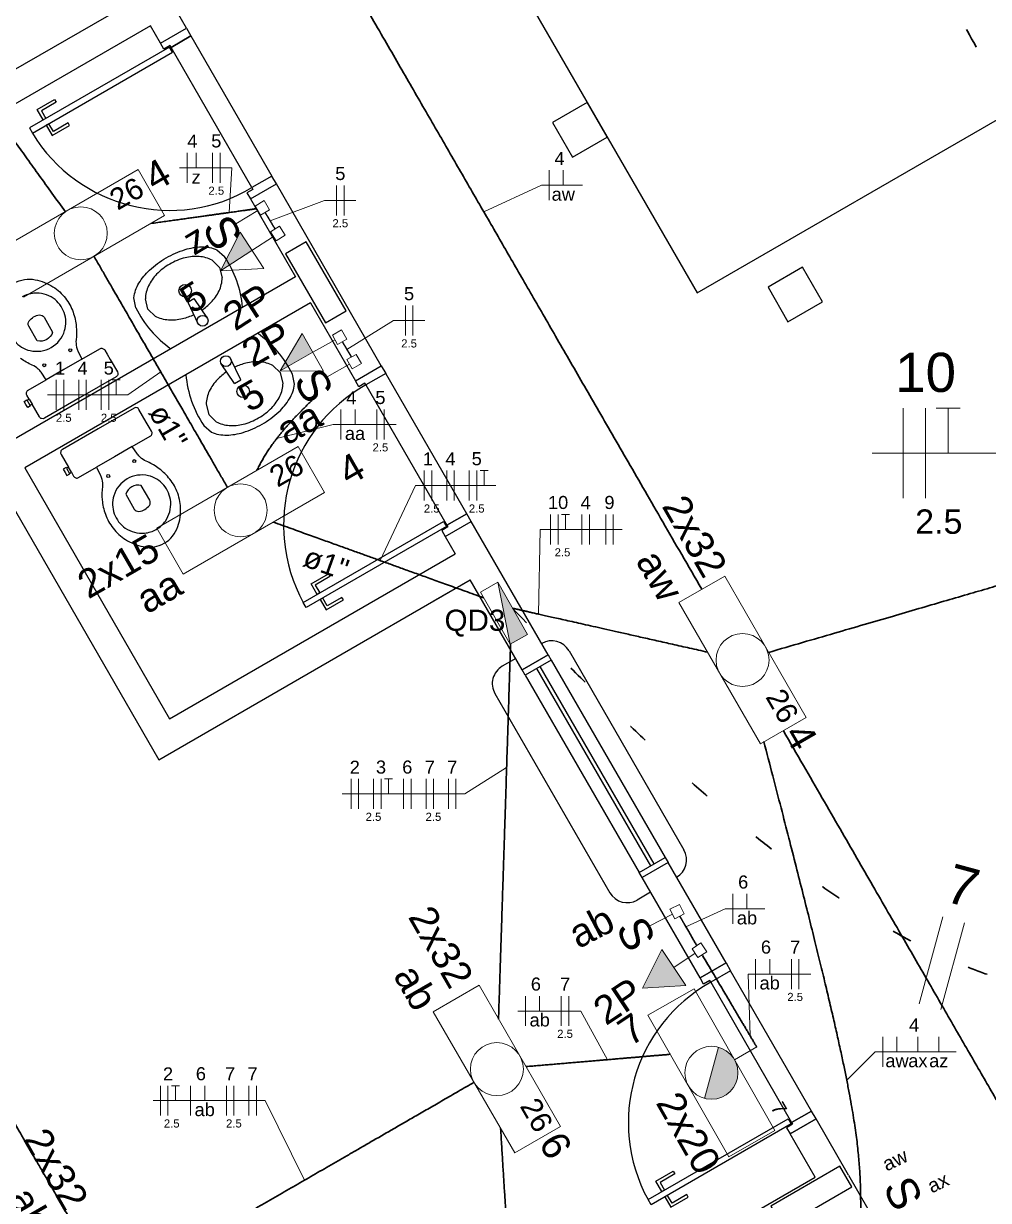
# Model space of a CAD drawing. Extents: x 175 to 700, y 53 to 250.
# Drawn here: x 357.68 to 362.51, y 189.65 to 195.54 of the extents above; entities that cross this region are included whole.
import ezdxf

# ---------------------------------------------------------------- set-up
doc = ezdxf.new("R2010")
doc.units = 0
doc.header["$LTSCALE"] = 2
doc.linetypes.add('DOT2', pattern=[3.175, 0, -3.175])
for name, color, linetype in [('A-JANEL', 3, 'CONTINUOUS'), ('A-PARED', 5, 'CONTINUOUS'), ('A-PARED-PISOS', 2, 'CONTINUOUS'), ('A-PAREDE', 5, 'CONTINUOUS'), ('A-PISOS', 2, 'CONTINUOUS'), ('A-PORTA', 3, 'CONTINUOUS'), ('A-SOLEIRA', 1, 'CONTINUOUS'), ('ARQ-ALV-CORTE', 5, 'CONTINUOUS'), ('ARQ-ESQ-VISTA1', 2, 'CONTINUOUS')]:
    doc.layers.add(name, color=color, linetype=linetype)
for name, color, linetype, lineweight in [('EL-Condutos', 4, 'CONTINUOUS', 30), ('EL-Fios', 9, 'CONTINUOUS', 20), ('EL-Textos condutos', 7, 'CONTINUOUS', 20), ('EL-Textos fios', 7, 'CONTINUOUS', 20), ('EL-Textos pontos', 5, 'CONTINUOUS', 20), ('P-SIMBOL', 5, 'CONTINUOUS', 20)]:
    doc.layers.add(name, color=color, linetype=linetype, lineweight=lineweight)
doc.styles.add('Arial', font='arial.ttf')

msp = doc.modelspace()

# ---------------------------------------------------------------- hatches: boundary and pattern name
at = {"layer": 'P-SIMBOL', "linetype": 'Continuous'}
for points in [[(358.825, 194.4071), (358.6677, 194.305), (358.766, 194.4979)], [(359.1292, 193.8971), (358.966, 193.8048), (359.0759, 193.9913)], [(360.1171, 192.4366), (360.2038, 192.4861), (360.0548, 192.7475)], [(360.8752, 190.9101), (360.7796, 190.7159), (360.9956, 190.7302)], [(361.1585, 190.421), (361.0886, 190.1654), (361.2387, 190.3588)], [(361.1585, 190.421), (361.1647, 190.419), (361.1698, 190.4172), (361.1763, 190.4142), (361.1834, 190.4106), (361.1865, 190.4095), (361.189, 190.4082), (361.1913, 190.407), (361.1938, 190.405), (361.2013, 190.3996), (361.2042, 190.3972), (361.2107, 190.3927), (361.2149, 190.3889), (361.2177, 190.3851), (361.224, 190.3784), (361.2267, 190.3755), (361.2292, 190.3723), (361.2387, 190.3588)], [(361.0886, 190.1654), (361.1036, 190.1629), (361.1093, 190.1613), (361.1157, 190.1613), (361.1291, 190.1614), (361.1343, 190.1614), (361.138, 190.1616), (361.1418, 190.1624), (361.1458, 190.1632), (361.1536, 190.1649), (361.1573, 190.166), (361.163, 190.1673), (361.1694, 190.1694), (361.176, 190.1726), (361.1807, 190.1744), (361.1855, 190.1762), (361.1905, 190.1793), (361.1972, 190.1838), (361.1998, 190.1859), (361.2048, 190.1894), (361.2076, 190.1916), (361.2094, 190.1933), (361.2124, 190.1959), (361.2145, 190.1979), (361.2166, 190.2006), (361.2186, 190.2031), (361.2212, 190.2054), (361.2226, 190.2074), (361.2239, 190.2077), (361.2264, 190.2105), (361.2291, 190.2133), (361.23, 190.2149), (361.2317, 190.2165), (361.233, 190.2191), (361.2339, 190.2205), (361.2355, 190.2229), (361.2368, 190.2262), (361.2394, 190.2303), (361.2406, 190.2329), (361.2419, 190.2349), (361.2434, 190.2379), (361.2448, 190.2398), (361.2453, 190.2427), (361.2465, 190.2455), (361.2476, 190.2489), (361.2488, 190.2532), (361.2503, 190.2573), (361.2508, 190.2597), (361.2521, 190.2628), (361.2532, 190.2679), (361.253, 190.2712), (361.2539, 190.2749), (361.2538, 190.2781), (361.2541, 190.2799), (361.2543, 190.2844), (361.2552, 190.2872), (361.2549, 190.2926), (361.2553, 190.2954), (361.2549, 190.2986), (361.255, 190.3012), (361.2549, 190.3029), (361.2544, 190.3049), (361.2548, 190.3067), (361.2533, 190.3131), (361.2531, 190.3166), (361.253, 190.3189), (361.2525, 190.3205), (361.2528, 190.322), (361.2516, 190.3241), (361.2514, 190.3255), (361.2506, 190.3269), (361.2498, 190.3295), (361.2488, 190.333), (361.2476, 190.3363), (361.2469, 190.3387), (361.2462, 190.3418), (361.2387, 190.3588)]]:
    msp.add_hatch(color=256, dxfattribs=at).paths.add_polyline_path(points)

# ---------------------------------------------------------------- linework, layer by layer
at = {"layer": 'A-JANEL', "color": 251}
msp.add_line((360.9072, 191.3448), (360.7773, 191.2698), dxfattribs=at)
msp.add_line((360.9072, 191.3448), (360.7773, 191.2698), dxfattribs=at)
at = {"layer": 'A-PARED', "color": 251}
for p, q in [((357.6883, 193.32), (358.4133, 192.0642)), ((357.5584, 193.245), (358.3584, 191.8593)), ((359.7923, 192.9758), (359.9222, 193.0508)), ((359.7923, 192.9758), (359.9222, 193.0508)), ((360.3072, 192.384), (359.9222, 193.0508)), ((358.4133, 192.0642), (359.8423, 192.8892)), ((358.3584, 191.8593), (359.9173, 192.7593)), ((359.731, 192.6518), (359.9173, 192.7593)), ((360.1773, 192.309), (359.9173, 192.7593)), ((360.1773, 192.309), (360.3072, 192.384)), ((361.1972, 190.8425), (360.9072, 191.3448)), ((361.0673, 190.7675), (360.7773, 191.2698)), ((361.0673, 190.7675), (361.1972, 190.8425)), ((361.5173, 189.988), (361.6472, 190.063)), ((361.8097, 189.7816), (361.6472, 190.063)), ((361.6423, 189.7715), (361.5173, 189.988)), ((357.7885, 187.5465), (361.6423, 189.7715)), ((361.8097, 189.7816), (362.0972, 189.2836))]:
    msp.add_line(p, q, dxfattribs=at)
msp.add_lwpolyline([(360.3288, 195.0465), (360.4288, 194.8733), (360.602, 194.9733), (360.502, 195.1465)], close=True, dxfattribs=at)
at = {"layer": 'A-PARED-PISOS', "color": 251}
msp.add_line((357.9145, 199.6282), (361.052, 194.1939), dxfattribs=at)
at = {"layer": 'A-PAREDE', "color": 251}
for p, q in [((360.3072, 192.384), (360.1773, 192.309)), ((360.3072, 192.384), (360.1773, 192.309)), ((360.9072, 191.3448), (360.7773, 191.2698)), ((360.9072, 191.3448), (360.7773, 191.2698)), ((361.1972, 190.8425), (361.0673, 190.7675)), ((361.6472, 190.063), (361.5173, 189.988))]:
    msp.add_line(p, q, dxfattribs=at)
for points in [[(361.58, 194.3235), (361.4068, 194.2235), (361.5068, 194.0503), (361.68, 194.1503)], [(361.4203, 189.626), (361.4803, 189.5221), (361.8267, 189.7221), (361.7667, 189.826)]]:
    msp.add_lwpolyline(points, close=True, dxfattribs=at)
at = {"layer": 'A-PISOS', "color": 251}
msp.add_line((361.052, 194.1939), (364.3862, 196.1189), dxfattribs=at)
at = {"layer": 'A-PORTA', "color": 251}
for p, q in [((359.8997, 193.0898), (359.8001, 193.0323)), ((361.6247, 190.102), (361.5251, 190.0445))]:
    msp.add_line(p, q, dxfattribs=at)
for points in [[(359.7983, 193.0255), (359.0968, 192.6205), (359.0818, 192.6465), (359.7833, 193.0515)], [(359.8051, 193.0236), (359.7748, 193.0061), (359.7923, 192.9758), (359.9222, 193.0508), (359.8997, 193.0898), (359.8001, 193.0323)], [(359.2016, 192.629), (359.1791, 192.668), (359.1661, 192.6605), (359.1961, 192.6085), (359.2827, 192.6585), (359.2752, 192.6715)], [(361.1151, 190.7547), (361.0848, 190.7372), (361.0673, 190.7675), (361.1972, 190.8425), (361.2197, 190.8035), (361.1201, 190.746)], [(361.5301, 190.0359), (361.4998, 190.0184), (361.5173, 189.988), (361.6472, 190.063), (361.6247, 190.102), (361.5251, 190.0445)], [(361.5233, 190.0377), (360.8218, 189.6327), (360.8068, 189.6587), (361.5083, 190.0637)], [(360.8666, 189.7451), (360.8891, 189.7062), (360.8761, 189.6987), (360.8461, 189.7506), (360.9327, 189.8006), (360.9402, 189.7876)], [(360.9266, 189.6412), (360.9041, 189.6802), (360.8911, 189.6727), (360.9211, 189.6207), (361.0077, 189.6707), (361.0002, 189.6837)]]:
    msp.add_lwpolyline(points, close=True, dxfattribs=at)
for centre in [(359.7869, 193.0321, 0.02), (361.5119, 190.0443, 0.02)]:
    msp.add_arc(centre, 0.8037, 119.17841, 208.67325, dxfattribs=at)
at = {"layer": 'A-SOLEIRA', "color": 251}
for p, q in [((360.2746, 192.4405), (360.2746, 192.4405)), ((360.4112, 192.4039), (360.9862, 191.4079)), ((360.1447, 192.3655), (360.0774, 192.3267)), ((360.0408, 192.19), (360.6158, 191.1941)), ((360.9496, 191.2713), (360.9496, 191.2713)), ((360.8197, 191.1963), (360.7524, 191.1575))]:
    msp.add_line(p, q, dxfattribs=at)
for points in [[(359.8001, 193.0323), (359.8997, 193.0898), (359.4947, 193.7913), (359.3951, 193.7338)], [(361.5251, 190.0445), (361.6247, 190.102), (361.2197, 190.8035), (361.1201, 190.746)]]:
    msp.add_lwpolyline(points, close=True, dxfattribs=at)
for centre, start, end in [((360.3246, 192.3539), 30, 120), ((360.1274, 192.24), 120, 210), ((360.8996, 191.3579), 300, 30), ((360.7024, 191.2441), 210, 300)]:
    msp.add_arc(centre, 0.1, start, end, dxfattribs=at)
at = {"layer": 'ARQ-ALV-CORTE', "color": 251}
for p, q in [((358.2423, 195.6605), (356.8133, 194.8355)), ((358.4972, 195.519), (358.4472, 195.6056)), ((358.3173, 195.5306), (356.8883, 194.7056)), ((358.3673, 195.444), (358.3173, 195.5306)), ((358.3673, 195.444), (358.4972, 195.519)), ((358.3673, 195.444), (358.4972, 195.519)), ((358.5197, 195.48), (358.4201, 195.4225)), ((358.8173, 194.6646), (358.9472, 194.7396)), ((358.8173, 194.6646), (358.9472, 194.7396)), ((359.4722, 193.8303), (358.9472, 194.7396)), ((358.8173, 194.6646), (359.0423, 194.2749)), ((358.6256, 194.3574), (358.6633, 194.3207)), ((358.6633, 194.3207), (358.6762, 194.2697)), ((359.0423, 194.2749), (357.6133, 193.4499)), ((359.0423, 194.2749), (358.856, 194.1673)), ((358.3047, 194.1137), (358.2917, 194.1646)), ((358.5036, 194.1485), (358.5347, 194.1665)), ((358.5347, 194.1665), (358.6016, 194.0686)), ((359.1173, 194.145), (357.6883, 193.32)), ((358.5036, 194.1485), (358.5549, 194.0416)), ((359.1173, 194.145), (358.931, 194.0374)), ((359.1173, 194.145), (359.3423, 193.7553)), ((358.7696, 193.7596), (358.7183, 193.8665)), ((358.7385, 193.7416), (358.6716, 193.8395)), ((358.9674, 193.7938), (358.9298, 193.8305)), ((359.3423, 193.7553), (359.4722, 193.8303)), ((359.3423, 193.7553), (359.4722, 193.8303)), ((358.7385, 193.7416), (358.7696, 193.7596)), ((358.9804, 193.7429), (358.9674, 193.7938)), ((358.6089, 193.5868), (358.6465, 193.5501)), ((359.7923, 192.9758), (359.8423, 192.8892))]:
    msp.add_line(p, q, dxfattribs=at)
for points in [[(358.4151, 195.4312), (358.3848, 195.4137), (358.3673, 195.444), (358.4972, 195.519), (358.5197, 195.48), (358.4201, 195.4225)], [(358.4201, 195.4225), (358.5197, 195.48), (358.9247, 194.7786), (358.8251, 194.7211)], [(358.4133, 195.4244), (357.7118, 195.0194), (357.7268, 194.9934), (358.4283, 195.3984)], [(357.7716, 195.1058), (357.7941, 195.0669), (357.7811, 195.0594), (357.7511, 195.1113), (357.8377, 195.1613), (357.8452, 195.1483)], [(357.8316, 195.0019), (357.8091, 195.0409), (357.7961, 195.0334), (357.8261, 194.9814), (357.9127, 195.0314), (357.9052, 195.0444)], [(358.8301, 194.7124), (358.7998, 194.6949), (358.8173, 194.6646), (358.9472, 194.7396), (358.9247, 194.7786), (358.8251, 194.7211)], [(358.9928, 194.3906), (359.1928, 194.0442), (359.2967, 194.1042), (359.0967, 194.4506)], [(359.3901, 193.7424), (359.3598, 193.7249), (359.3423, 193.7553), (359.4722, 193.8303), (359.4947, 193.7913), (359.3951, 193.7338)], [(359.1416, 192.7329), (359.1641, 192.694), (359.1511, 192.6865), (359.1211, 192.7384), (359.2077, 192.7884), (359.2152, 192.7754)]]:
    msp.add_lwpolyline(points, close=True, dxfattribs=at)
for points in [[(358.2441, 194.1196), (358.234, 194.1698, -0.105935), (358.2596, 194.2431, -0.069568), (358.3124, 194.3078, -0.055787), (358.3961, 194.3694, -0.055787), (358.4913, 194.4111, -0.069568), (358.5737, 194.4245, -0.105935), (358.6501, 194.41), (358.6884, 194.3761)], [(357.6354, 194.2432, -0.182004), (357.741, 194.2603, -0.098298), (357.8296, 194.2248, -0.085166), (357.8917, 194.1683, -0.08648), (357.9299, 194.098, -0.067868), (357.9459, 194.0264, -0.06199), (357.9449, 193.96, 0.060779), (357.9476, 193.9234, 0.023796), (357.9537, 193.9039), (357.9736, 193.8628), (358.0639, 193.915, -0.424217), (358.089, 193.9075), (358.1002, 193.888), (358.1152, 193.862), (358.1517, 193.7988, -0.418036), (358.1452, 193.7742), (357.9659, 193.6707), (357.7866, 193.5672, -0.418036), (357.762, 193.5738), (357.7255, 193.637), (357.7156, 193.6313), (357.7171, 193.6287), (357.7032, 193.6207), (357.6942, 193.6363), (357.6852, 193.6519), (357.6991, 193.6599), (357.7006, 193.6573), (357.7105, 193.663), (357.6993, 193.6825, -0.424217), (357.7054, 193.708), (357.7956, 193.7601), (357.7701, 193.7979, 0.023796), (357.7562, 193.8129, 0.060779), (357.7258, 193.8335, -0.06199), (357.6679, 193.8659, -0.067868)], [(358.5341, 194.085, -0.04979), (358.4773, 194.0643, -0.08069), (358.4069, 194.058, -0.107047), (358.3423, 194.077), (358.3047, 194.1137)], [(358.5838, 193.5314), (358.6221, 193.4975, 0.105935), (358.6984, 193.483, 0.069568), (358.7808, 193.4964, 0.055787), (358.8761, 193.538, 0.055787), (358.9597, 193.5997, 0.069568), (359.0126, 193.6643, 0.105935), (359.0382, 193.7377), (359.028, 193.7879)], [(358.6987, 193.7998, 0.04979), (358.6524, 193.7609, 0.08069), (358.6118, 193.7031, 0.107047), (358.5959, 193.6378), (358.6089, 193.5868)]]:
    msp.add_lwpolyline(points, format="xyb", dxfattribs=at)
for points in [[(357.7619, 194.0841, -0.276984), (357.7854, 194.0723), (357.8279, 193.9987, -0.393258), (357.7508, 193.9542), (357.7083, 194.0278, -0.276984), (357.7099, 194.0541, -0.2)], [(358.3864, 192.9424, 0.182004), (358.454, 193.0253, 0.098298), (358.4676, 193.1198, 0.085166), (358.4497, 193.2018, 0.08648), (358.4079, 193.2701, 0.067868), (358.3539, 193.3197, 0.06199), (358.2959, 193.3521, -0.060779), (358.2656, 193.3726, -0.023796), (358.2517, 193.3877), (358.2261, 193.4255), (358.3164, 193.4776, 0.424217), (358.3225, 193.5031), (358.3112, 193.5225), (358.2962, 193.5485), (358.2597, 193.6117, 0.418036), (358.2352, 193.6183), (358.0559, 193.5148), (357.8766, 193.4113, 0.418036), (357.87, 193.3867), (357.9065, 193.3235), (357.8966, 193.3178), (357.8951, 193.3204), (357.8812, 193.3124), (357.8902, 193.2968), (357.8992, 193.2812), (357.9131, 193.2892), (357.9116, 193.2918), (357.9215, 193.2975), (357.9328, 193.2781, 0.424217), (357.9579, 193.2706), (358.0481, 193.3227), (358.0681, 193.2817, -0.023796), (358.0742, 193.2621, -0.060779), (358.0768, 193.2256, 0.06199), (358.0759, 193.1592, 0.067868), (358.0918, 193.0876, 0.08648), (358.1301, 193.0173, 0.085166), (358.1922, 192.9608, 0.098298), (358.2808, 192.9253, 0.182004)], [(358.3119, 193.1315, 0.276984), (358.3134, 193.1578), (358.2709, 193.2314, 0.393258), (358.1938, 193.1869), (358.2363, 193.1133, 0.276984), (358.2599, 193.1015, 0.2)]]:
    msp.add_lwpolyline(points, format="xyb", close=True, dxfattribs=at)
for points in [[(357.9736, 193.8628), (357.8846, 193.8115), (357.7956, 193.7601)], [(357.7156, 193.6313), (357.7006, 193.6573)], [(357.7105, 193.663), (357.7255, 193.637)], [(358.2261, 193.4255), (358.1371, 193.3741), (358.0481, 193.3227)], [(357.8966, 193.3178), (357.9116, 193.2918)], [(357.9215, 193.2975), (357.9065, 193.3235)]]:
    msp.add_lwpolyline(points, dxfattribs=at)
for centre, radius in [((358.4907, 194.2055), 0.0313), ((358.5783, 194.0551), 0.027), ((357.9158, 193.9074), 0.0075), ((358.6949, 193.853), 0.027), ((357.7859, 193.8324), 0.0075), ((358.7814, 193.702), 0.0313), ((358.2358, 193.3532), 0.0075), ((358.1059, 193.2782), 0.0075)]:
    msp.add_circle(centre, radius, dxfattribs=at)
for centre, radius, start, end in [((358.4133, 195.4112, 0.02), 0.8037, 211.32675, 300.82159), ((358.5659, 194.0753), 0.3042, 120, 135.68964), ((358.5659, 194.0753), 0.3042, 104.31036, 120), ((358.5452, 194.1564), 0.2204, 85.85748, 104.31036), ((358.5497, 194.2179), 0.1588, 61.41717, 85.85748), ((358.2381, 194.0748), 0.5418, 5.02007, 33.78975), ((358.506, 194.1338), 0.2204, 135.68964, 154.14252), ((358.4505, 194.1607), 0.1588, 154.14252, 178.58283), ((358.5175, 194.2737), 0.1588, 334.14252, 358.58283), ((357.7488, 194.0431), 0.1504, 95.53241, 119.30972), ((357.7469, 194.0435), 0.1499, 55.98563, 94.82707), ((357.7402, 194.0418), 0.1551, 20.27882, 54.28452), ((358.462, 194.3005), 0.2204, 315.68964, 334.14252), ((358.7302, 194.3589), 0.5418, 206.21025, 234.97993), ((358.4021, 194.359), 0.3042, 304.5147, 315.68964), ((357.7521, 194.0472), 0.1421, 342.98568, 19.89508), ((357.7459, 194.0498), 0.1488, 300.3748, 342.73324), ((358.5419, 193.5486), 0.5418, 26.21025, 54.97993), ((357.7467, 194.0441), 0.1421, 220.10492, 257.01432), ((357.7476, 194.0508), 0.1488, 257.26676, 299.6252), ((358.8701, 193.5484), 0.3042, 104.31036, 115.4853), ((358.8494, 193.6296), 0.2204, 85.85748, 104.31036), ((358.8538, 193.6911), 0.1588, 61.41717, 85.85748), ((359.0341, 193.8327), 0.5418, 185.02007, 213.78975), ((358.8216, 193.7468), 0.1588, 334.14252, 358.58283), ((358.7662, 193.7737), 0.2204, 315.68964, 334.14252), ((358.7063, 193.8322), 0.3042, 300, 315.68964), ((358.7225, 193.6896), 0.1588, 241.41717, 265.85748), ((358.727, 193.751), 0.2204, 265.85748, 284.31036), ((358.7063, 193.8322), 0.3042, 284.31036, 300), ((358.2742, 193.1348), 0.1488, 77.26676, 119.6252), ((358.2751, 193.1415), 0.1421, 40.10492, 77.01432), ((358.2759, 193.1357), 0.1488, 120.3748, 162.73324), ((358.2644, 193.1339), 0.1551, 5.71548, 39.72118), ((358.2696, 193.1383), 0.1421, 162.98568, 199.89508), ((358.2692, 193.1388), 0.1499, 325.17293, 4.01437), ((358.2816, 193.1438), 0.1551, 200.27882, 234.28452), ((358.2698, 193.1406), 0.1504, 300.69028, 324.46759), ((358.2749, 193.1421), 0.1499, 235.98563, 274.82707), ((358.273, 193.1424), 0.1504, 275.53241, 299.30972)]:
    msp.add_arc(centre, radius, start, end, dxfattribs=at)
at = {"layer": 'ARQ-ESQ-VISTA1', "color": 251}
for p, q in [((360.3222, 192.358), (360.8922, 191.3707)), ((360.1923, 192.283), (360.7623, 191.2957)), ((360.2486, 192.3155), (360.8186, 191.3283)), ((360.2659, 192.3255), (360.836, 191.3383))]:
    msp.add_line(p, q, dxfattribs=at)
for points in [[(360.3072, 192.384), (360.3222, 192.358), (360.1923, 192.283), (360.1773, 192.309)], [(360.8922, 191.3707), (360.9072, 191.3448), (360.7773, 191.2698), (360.7623, 191.2957)]]:
    msp.add_lwpolyline(points, close=True, dxfattribs=at)
at = {"layer": 'EL-Condutos', "linetype": 'DOT2', "ltscale": 0.05}
for points in [[(358.7307, 202.0695), (359.0209, 201.5509), (359.2925, 201.0654), (359.547, 200.6105), (359.7857, 200.1839), (360.0099, 199.7832), (360.2209, 199.4061), (360.4201, 199.05), (360.6088, 198.7127), (360.7884, 198.3918), (360.9601, 198.0848), (361.1254, 197.7895), (361.2854, 197.5034), (361.4417, 197.2242), (361.5954, 196.9494), (361.748, 196.6766), (361.9007, 196.4036), (362.055, 196.1279), (362.2121, 195.8472), (362.3733, 195.559), (362.5401, 195.2609), (362.7136, 194.9507), (362.8954, 194.6258), (363.0866, 194.284), (363.2887, 193.9229), (363.5029, 193.54), (363.7306, 193.133), (363.9731, 192.6995), (364.2318, 192.2371), (364.508, 191.7434), (364.803, 191.2162)], [(360.1293, 192.6168), (360.3424, 192.3968), (360.5474, 192.1918), (360.7448, 192.0015), (360.935, 191.8255), (361.1184, 191.6634), (361.2954, 191.515), (361.4664, 191.3799), (361.6318, 191.2577), (361.792, 191.1481), (361.9475, 191.0507), (362.0985, 190.9653), (362.2456, 190.8914), (362.3891, 190.8287), (362.5294, 190.7769), (362.6669, 190.7356), (362.8021, 190.7045), (362.9353, 190.6833), (363.0669, 190.6715), (363.1974, 190.6689), (363.3271, 190.675), (363.4564, 190.6896), (363.5858, 190.7124), (363.7157, 190.7429), (363.8464, 190.7808), (363.9784, 190.8258), (364.112, 190.8775), (364.2477, 190.9356), (364.3858, 190.9998), (364.5269, 191.0696), (364.6712, 191.1448)]]:
    msp.add_spline(points, degree=3, dxfattribs=at)
at = {"layer": 'EL-Condutos', "linetype": 'Continuous'}
for points in [[(356.5076, 196.5281), (356.5658, 196.4469), (356.621, 196.3701), (356.6732, 196.2973), (356.7228, 196.2281), (356.7701, 196.1623), (356.8152, 196.0994), (356.8584, 196.0392), (356.8999, 195.9813), (356.9401, 195.9254), (356.9791, 195.8711), (357.0171, 195.818), (357.0545, 195.7659), (357.0915, 195.7144), (357.1283, 195.6632), (357.1651, 195.6118), (357.2023, 195.5601), (357.24, 195.5075), (357.2785, 195.4539), (357.318, 195.3988), (357.3588, 195.3419), (357.4012, 195.2829), (357.4453, 195.2214), (357.4915, 195.1571), (357.5399, 195.0896), (357.5908, 195.0187), (357.6445, 194.9439), (357.7012, 194.8649), (357.7611, 194.7814), (357.8245, 194.693), (357.8916, 194.5995)], [(358.8939, 196.4896), (358.994, 196.3163), (359.0884, 196.1528), (359.1775, 195.9984), (359.2618, 195.8524), (359.3416, 195.7141), (359.4174, 195.5828), (359.4896, 195.4578), (359.5585, 195.3384), (359.6246, 195.2239), (359.6883, 195.1136), (359.75, 195.0068), (359.81, 194.9028), (359.8688, 194.801), (359.9269, 194.7005), (359.9845, 194.6007), (360.0421, 194.5009), (360.1001, 194.4004), (360.1589, 194.2985), (360.219, 194.1945), (360.2806, 194.0877), (360.3443, 193.9774), (360.4104, 193.8629), (360.4794, 193.7435), (360.5515, 193.6185), (360.6273, 193.4872), (360.7072, 193.3489), (360.7915, 193.2029), (360.8806, 193.0485), (360.975, 192.885), (361.0751, 192.7117)], [(358.3191, 194.5415), (358.3535, 194.5463), (358.3864, 194.5509), (358.4179, 194.5553), (358.448, 194.5595), (358.4768, 194.5635), (358.5042, 194.5674), (358.5304, 194.5711), (358.5553, 194.5745), (358.579, 194.5779), (358.6015, 194.581), (358.6229, 194.584), (358.6431, 194.5868), (358.6622, 194.5895), (358.6802, 194.592), (358.6972, 194.5944), (358.7132, 194.5967), (358.7282, 194.5988), (358.7423, 194.6007), (358.7555, 194.6026), (358.7677, 194.6043), (358.7792, 194.6059), (358.7897, 194.6074), (358.7995, 194.6088), (358.8086, 194.61), (358.8169, 194.6112), (358.8245, 194.6122), (358.8314, 194.6132), (358.8377, 194.6141), (358.8434, 194.6149), (358.8485, 194.6156)], [(358.8908, 194.5969), (358.8929, 194.5934), (358.8949, 194.59), (358.8969, 194.5868), (358.8987, 194.5837), (358.9005, 194.5807), (358.9023, 194.5779), (358.9039, 194.5751), (358.9055, 194.5725), (358.9071, 194.5699), (358.9086, 194.5674), (358.9101, 194.5649), (358.9115, 194.5625), (358.913, 194.5601), (358.9144, 194.5578), (358.9158, 194.5554), (358.9172, 194.5531), (358.9187, 194.5507), (358.9201, 194.5483), (358.9216, 194.5459), (358.923, 194.5435), (358.9246, 194.5409), (358.9261, 194.5384), (358.9277, 194.5357), (358.9294, 194.533), (358.9311, 194.5301), (358.9329, 194.5271), (358.9348, 194.5241), (358.9367, 194.5208), (358.9387, 194.5175), (358.9409, 194.514)], [(358.0352, 194.3769), (358.0657, 194.3241), (358.0944, 194.2743), (358.1216, 194.2272), (358.1474, 194.1826), (358.1717, 194.1404), (358.1949, 194.1003), (358.2169, 194.0621), (358.238, 194.0256), (358.2583, 193.9906), (358.2778, 193.9568), (358.2966, 193.9241), (358.315, 193.8922), (358.3331, 193.861), (358.3509, 193.8302), (358.3685, 193.7996), (358.3862, 193.769), (358.404, 193.7382), (358.422, 193.707), (358.4404, 193.6751), (358.4593, 193.6424), (358.4788, 193.6087), (358.499, 193.5736), (358.5201, 193.5371), (358.5422, 193.4989), (358.5653, 193.4588), (358.5897, 193.4166), (358.6154, 193.372), (358.6426, 193.3249), (358.6714, 193.2751), (358.7019, 193.2223)], [(359.3232, 193.8735), (359.3212, 193.8767), (359.3194, 193.8798), (359.3176, 193.8828), (359.3159, 193.8856), (359.3143, 193.8884), (359.3127, 193.891), (359.3112, 193.8935), (359.3097, 193.896), (359.3083, 193.8984), (359.3069, 193.9008), (359.3055, 193.903), (359.3042, 193.9053), (359.3028, 193.9075), (359.3015, 193.9097), (359.3002, 193.9119), (359.2989, 193.9141), (359.2976, 193.9163), (359.2963, 193.9185), (359.2949, 193.9208), (359.2936, 193.9231), (359.2922, 193.9254), (359.2907, 193.9278), (359.2893, 193.9303), (359.2877, 193.9328), (359.2862, 193.9354), (359.2845, 193.9382), (359.2828, 193.941), (359.2811, 193.944), (359.2792, 193.9471), (359.2773, 193.9503)], [(358.8502, 193.3071), (358.8557, 193.3181), (358.8612, 193.329), (358.8669, 193.3398), (358.8728, 193.3506), (358.8788, 193.3612), (358.885, 193.3719), (358.8914, 193.3826), (358.898, 193.3932), (358.9049, 193.4039), (358.9119, 193.4145), (358.9192, 193.4253), (358.9268, 193.436), (358.9347, 193.4469), (358.9428, 193.4578), (358.9513, 193.4689), (358.9601, 193.48), (358.9692, 193.4913), (358.9787, 193.5028), (358.9885, 193.5144), (358.9987, 193.5261), (359.0093, 193.5381), (359.0203, 193.5503), (359.0318, 193.5627), (359.0437, 193.5753), (359.056, 193.5882), (359.0688, 193.6014), (359.082, 193.6148), (359.0958, 193.6286), (359.1101, 193.6426), (359.1248, 193.657)], [(361.4108, 192.3963), (361.5801, 192.4457), (361.739, 192.492), (361.8884, 192.5356), (362.0289, 192.5765), (362.1612, 192.6151), (362.2862, 192.6516), (362.4045, 192.6861), (362.5169, 192.7188), (362.6242, 192.7501), (362.7269, 192.7801), (362.826, 192.809), (362.9222, 192.837), (363.0161, 192.8644), (363.1085, 192.8913), (363.2001, 192.918), (363.2918, 192.9448), (363.3841, 192.9717), (363.478, 192.9991), (363.574, 193.0271), (363.673, 193.0559), (363.7756, 193.0858), (363.8827, 193.1171), (363.9949, 193.1498), (364.113, 193.1842), (364.2377, 193.2206), (364.3698, 193.2591), (364.51, 193.3), (364.659, 193.3434), (364.8176, 193.3897), (364.9865, 193.4389)], [(359.9842, 192.669), (359.9367, 192.6861), (359.8916, 192.7024), (359.8489, 192.7178), (359.8084, 192.7324), (359.7698, 192.7462), (359.733, 192.7595), (359.6979, 192.7721), (359.6642, 192.7843), (359.6318, 192.796), (359.6004, 192.8072), (359.57, 192.8182), (359.5404, 192.8289), (359.5113, 192.8394), (359.4825, 192.8497), (359.454, 192.86), (359.4255, 192.8702), (359.3969, 192.8805), (359.368, 192.891), (359.3385, 192.9016), (359.3084, 192.9124), (359.2774, 192.9236), (359.2454, 192.9351), (359.2122, 192.9471), (359.1776, 192.9595), (359.1414, 192.9726), (359.1035, 192.9862), (359.0637, 193.0005), (359.0218, 193.0156), (358.9776, 193.0316), (358.931, 193.0483)], [(361.105, 192.3972), (361.0144, 192.4176), (360.9296, 192.4367), (360.8503, 192.4545), (360.7765, 192.4711), (360.708, 192.4865), (360.6444, 192.5008), (360.5857, 192.5141), (360.5316, 192.5262), (360.482, 192.5374), (360.4366, 192.5476), (360.3953, 192.5569), (360.3579, 192.5653), (360.3241, 192.5729), (360.2939, 192.5797), (360.2669, 192.5858), (360.2431, 192.5912), (360.2222, 192.5959), (360.204, 192.5999), (360.1884, 192.6035), (360.1751, 192.6065), (360.164, 192.609), (360.1548, 192.611), (360.1474, 192.6127), (360.1416, 192.614), (360.1372, 192.615), (360.134, 192.6157), (360.1318, 192.6162), (360.1305, 192.6165), (360.1297, 192.6167), (360.1294, 192.6167)], [(360.0586, 190.562), (360.0623, 190.6749), (360.0658, 190.7835), (360.0692, 190.888), (360.0725, 190.9884), (360.0756, 191.0848), (360.0786, 191.1773), (360.0814, 191.2661), (360.0842, 191.351), (360.0868, 191.4323), (360.0893, 191.51), (360.0916, 191.5843), (360.0939, 191.6551), (360.096, 191.7226), (360.0981, 191.7868), (360.1, 191.8478), (360.1019, 191.9058), (360.1036, 191.9607), (360.1053, 192.0127), (360.1068, 192.0619), (360.1083, 192.1083), (360.1097, 192.152), (360.111, 192.1931), (360.1122, 192.2317), (360.1134, 192.2678), (360.1145, 192.3015), (360.1155, 192.333), (360.1164, 192.3623), (360.1173, 192.3895), (360.1182, 192.4146), (360.119, 192.4378)], [(361.4836, 192.0042), (361.5836, 191.8309), (361.678, 191.6674), (361.7672, 191.513), (361.8514, 191.367), (361.9313, 191.2287), (362.0071, 191.0974), (362.0793, 190.9724), (362.1482, 190.853), (362.2143, 190.7385), (362.278, 190.6282), (362.3396, 190.5214), (362.3997, 190.4174), (362.4585, 190.3155), (362.5165, 190.215), (362.5741, 190.1153), (362.6317, 190.0155), (362.6898, 189.915), (362.7486, 189.8131), (362.8086, 189.7091), (362.8703, 189.6023), (362.934, 189.492), (363.0001, 189.3775), (363.069, 189.2581), (363.1412, 189.1331), (363.217, 189.0018), (363.2968, 188.8635), (363.3811, 188.7175), (363.4703, 188.5631), (363.5647, 188.3996), (363.6647, 188.2263)], [(361.3861, 191.9499), (361.4305, 191.7794), (361.4721, 191.6188), (361.511, 191.4676), (361.5473, 191.3256), (361.5811, 191.1922), (361.6125, 191.0673), (361.6416, 190.9503), (361.6684, 190.8409), (361.6931, 190.7387), (361.7157, 190.6434), (361.7363, 190.5544), (361.7551, 190.4716), (361.772, 190.3944), (361.7872, 190.3226), (361.8008, 190.2557), (361.8129, 190.1933), (361.8235, 190.1351), (361.8328, 190.0807), (361.8408, 190.0296), (361.8476, 189.9816), (361.8534, 189.9363), (361.8581, 189.8932), (361.8619, 189.852), (361.8649, 189.8123), (361.8671, 189.7737), (361.8687, 189.7358), (361.8697, 189.6983), (361.8703, 189.6608), (361.8704, 189.6229), (361.8703, 189.5842)], [(361.0506, 190.929), (361.0459, 190.9372), (361.0413, 190.9452), (361.0369, 190.9528), (361.0326, 190.9602), (361.0284, 190.9674), (361.0245, 190.9743), (361.0206, 190.981), (361.0169, 190.9874), (361.0133, 190.9936), (361.0099, 190.9995), (361.0066, 191.0053), (361.0034, 191.0108), (361.0004, 191.0161), (360.9974, 191.0211), (360.9946, 191.026), (360.9919, 191.0307), (360.9894, 191.0351), (360.9869, 191.0394), (360.9845, 191.0435), (360.9823, 191.0473), (360.9802, 191.051), (360.9781, 191.0546), (360.9762, 191.0579), (360.9744, 191.0611), (360.9726, 191.0641), (360.971, 191.067), (360.9694, 191.0697), (360.9679, 191.0722), (360.9666, 191.0746), (360.9653, 191.0769)], [(357.9201, 189.5523), (357.8833, 189.6159), (357.8483, 189.6766), (357.8148, 189.7346), (357.7828, 189.79), (357.7522, 189.843), (357.7228, 189.894), (357.6944, 189.9431), (357.6671, 189.9904), (357.6406, 190.0363), (357.6148, 190.081), (357.5897, 190.1245), (357.565, 190.1673), (357.5407, 190.2093), (357.5167, 190.251), (357.4927, 190.2925), (357.4688, 190.3339), (357.4447, 190.3756), (357.4204, 190.4177), (357.3958, 190.4604), (357.3706, 190.5039), (357.3449, 190.5486), (357.3184, 190.5945), (357.291, 190.6418), (357.2627, 190.6909), (357.2333, 190.7419), (357.2026, 190.7949), (357.1706, 190.8503), (357.1372, 190.9083), (357.1021, 190.969), (357.0654, 191.0326)], [(361.3503, 190.4225), (361.3503, 190.4224), (361.3503, 190.4225), (361.3502, 190.4226), (361.3499, 190.4231), (361.3494, 190.4239), (361.3487, 190.4252), (361.3476, 190.427), (361.3461, 190.4296), (361.3441, 190.4329), (361.3416, 190.4372), (361.3384, 190.4425), (361.3346, 190.4489), (361.3301, 190.4565), (361.3248, 190.4655), (361.3186, 190.4759), (361.3115, 190.4879), (361.3034, 190.5015), (361.2943, 190.517), (361.284, 190.5343), (361.2726, 190.5536), (361.2599, 190.575), (361.2459, 190.5987), (361.2306, 190.6246), (361.2138, 190.653), (361.1954, 190.6839), (361.1756, 190.7174), (361.1541, 190.7537), (361.1309, 190.7929), (361.1059, 190.835), (361.0791, 190.8802)], [(360.1977, 190.3242), (360.2297, 190.3269), (360.261, 190.3296), (360.2917, 190.3322), (360.3218, 190.3348), (360.3514, 190.3373), (360.3804, 190.3397), (360.4088, 190.3422), (360.4367, 190.3445), (360.464, 190.3469), (360.4908, 190.3492), (360.517, 190.3514), (360.5427, 190.3536), (360.5678, 190.3557), (360.5924, 190.3578), (360.6165, 190.3599), (360.6401, 190.3619), (360.6632, 190.3639), (360.6857, 190.3658), (360.7078, 190.3677), (360.7294, 190.3695), (360.7505, 190.3713), (360.7711, 190.3731), (360.7912, 190.3748), (360.8108, 190.3765), (360.83, 190.3781), (360.8487, 190.3797), (360.867, 190.3812), (360.8848, 190.3828), (360.9022, 190.3842), (360.9192, 190.3857)], [(359.9363, 190.2458), (359.8573, 190.2001), (359.7829, 190.1572), (359.7129, 190.1167), (359.6468, 190.0786), (359.5843, 190.0425), (359.5252, 190.0084), (359.469, 189.9759), (359.4155, 189.945), (359.3642, 189.9155), (359.315, 189.887), (359.2675, 189.8596), (359.2212, 189.8329), (359.176, 189.8068), (359.1314, 189.781), (359.0871, 189.7555), (359.0429, 189.7299), (358.9983, 189.7042), (358.953, 189.678), (358.9068, 189.6513), (358.8592, 189.6239), (358.81, 189.5955), (358.7588, 189.5659), (358.7053, 189.535), (358.6491, 189.5026), (358.5899, 189.4684), (358.5275, 189.4323), (358.4614, 189.3942), (358.3913, 189.3537), (358.3169, 189.3108), (358.2379, 189.2652)], [(360.0689, 190.0139), (360.0745, 189.9249), (360.0797, 189.8408), (360.0847, 189.7611), (360.0894, 189.6856), (360.0938, 189.6139), (360.0981, 189.5455), (360.1022, 189.4802), (360.1061, 189.4175), (360.1098, 189.3571), (360.1135, 189.2986), (360.117, 189.2417), (360.1205, 189.1859), (360.1239, 189.131), (360.1273, 189.0765), (360.1307, 189.0221), (360.1341, 188.9674), (360.1376, 188.912), (360.1411, 188.8557), (360.1447, 188.7979), (360.1484, 188.7384), (360.1522, 188.6767), (360.1562, 188.6126), (360.1604, 188.5456), (360.1648, 188.4753), (360.1694, 188.4015), (360.1742, 188.3237), (360.1793, 188.2416), (360.1847, 188.1547), (360.1905, 188.0628), (360.1965, 187.9655)], [(357.9363, 189.2563), (357.8359, 189.2868), (357.7403, 189.3158), (357.6494, 189.3434), (357.563, 189.3697), (357.481, 189.3946), (357.4033, 189.4182), (357.3299, 189.4405), (357.2605, 189.4615), (357.1951, 189.4814), (357.1335, 189.5001), (357.0756, 189.5177), (357.0214, 189.5342), (356.9707, 189.5496), (356.9233, 189.564), (356.8792, 189.5773), (356.8383, 189.5898), (356.8003, 189.6013), (356.7653, 189.6119), (356.7331, 189.6217), (356.7036, 189.6307), (356.6767, 189.6389), (356.6522, 189.6463), (356.63, 189.653), (356.61, 189.6591), (356.5921, 189.6645), (356.5763, 189.6694), (356.5622, 189.6736), (356.55, 189.6773), (356.5393, 189.6806), (356.5302, 189.6833)]]:
    msp.add_spline(points, degree=3, dxfattribs=at)
at = {"layer": 'EL-Fios'}
for p, q in [((358.5006, 194.7451), (358.5006, 194.8951)), ((358.5455, 194.8201), (358.5455, 194.8951)), ((358.6279, 194.7451), (358.6279, 194.8951)), ((358.6654, 194.7451), (358.6654, 194.8951)), ((360.3114, 194.6578), (360.3114, 194.8078)), ((360.3824, 194.7328), (360.3824, 194.8078)), ((359.2482, 194.5821), (359.2482, 194.7321)), ((359.2857, 194.5821), (359.2857, 194.7321)), ((359.5924, 193.9809), (359.5924, 194.1309)), ((359.6299, 193.9809), (359.6299, 194.1309)), ((357.8461, 193.6091), (357.8461, 193.7591)), ((357.8836, 193.6091), (357.8836, 193.7591)), ((357.9586, 193.6091), (357.9586, 193.7591)), ((357.9961, 193.6091), (357.9961, 193.7591)), ((358.0711, 193.6091), (358.0711, 193.7591)), ((358.1086, 193.6091), (358.1086, 193.7591)), ((358.1261, 193.7591), (358.1661, 193.7591)), ((358.1461, 193.6841), (358.1461, 193.7591)), ((359.2696, 193.4612), (359.2696, 193.6112)), ((359.3406, 193.5362), (359.3406, 193.6112)), ((359.4491, 193.4612), (359.4491, 193.6112)), ((359.4866, 193.4612), (359.4866, 193.6112)), ((362.0824, 193.1679), (362.0824, 193.6179)), ((362.1949, 193.1679), (362.1949, 193.6179)), ((362.2474, 193.6179), (362.3674, 193.6179)), ((362.3074, 193.3929), (362.3074, 193.6179)), ((359.6869, 193.1552), (359.6869, 193.3052)), ((359.7244, 193.1552), (359.7244, 193.3052)), ((359.7994, 193.1552), (359.7994, 193.3052)), ((359.8369, 193.1552), (359.8369, 193.3052)), ((359.9119, 193.1552), (359.9119, 193.3052)), ((359.9494, 193.1552), (359.9494, 193.3052)), ((359.9669, 193.3052), (360.0069, 193.3052)), ((359.9869, 193.2302), (359.9869, 193.3052)), ((360.3189, 192.9362), (360.3189, 193.0862)), ((360.3564, 192.9362), (360.3564, 193.0862)), ((360.3739, 193.0862), (360.4139, 193.0862)), ((360.3939, 193.0112), (360.3939, 193.0862)), ((360.4756, 192.9362), (360.4756, 193.0862)), ((360.5131, 192.9362), (360.5131, 193.0862)), ((360.5947, 192.9362), (360.5947, 193.0862)), ((360.6322, 192.9362), (360.6322, 193.0862)), ((359.3208, 191.6129), (359.3208, 191.7629)), ((359.3583, 191.6129), (359.3583, 191.7629)), ((359.4333, 191.6129), (359.4333, 191.7629)), ((359.4708, 191.6129), (359.4708, 191.7629)), ((359.4883, 191.7629), (359.5283, 191.7629)), ((359.5083, 191.6879), (359.5083, 191.7629)), ((359.5833, 191.6129), (359.5833, 191.7629)), ((359.6208, 191.6129), (359.6208, 191.7629)), ((359.6958, 191.6129), (359.6958, 191.7629)), ((359.7333, 191.6129), (359.7333, 191.7629)), ((359.8083, 191.6129), (359.8083, 191.7629)), ((359.8458, 191.6129), (359.8458, 191.7629)), ((361.2305, 191.0377), (361.2305, 191.1877)), ((361.3015, 191.1127), (361.3015, 191.1877)), ((362.1634, 190.6389), (362.2808, 191.0733)), ((362.272, 190.6095), (362.3894, 191.0439)), ((361.3442, 190.7122), (361.3442, 190.8622)), ((361.4152, 190.7872), (361.4152, 190.8622)), ((361.5237, 190.7122), (361.5237, 190.8622)), ((361.5612, 190.7122), (361.5612, 190.8622)), ((360.1933, 190.5273), (360.1933, 190.6773)), ((360.2643, 190.6023), (360.2643, 190.6773)), ((360.3728, 190.5273), (360.3728, 190.6773)), ((360.4103, 190.5273), (360.4103, 190.6773)), ((361.981, 190.3233), (361.981, 190.4733)), ((362.052, 190.3983), (362.052, 190.4733)), ((362.1565, 190.3983), (362.1565, 190.4733)), ((362.2609, 190.3983), (362.2609, 190.4733)), ((358.3675, 190.0788), (358.3675, 190.2288)), ((358.405, 190.0788), (358.405, 190.2288)), ((358.4225, 190.2288), (358.4625, 190.2288)), ((358.4425, 190.1538), (358.4425, 190.2288)), ((358.5175, 190.0788), (358.5175, 190.2288)), ((358.5885, 190.1538), (358.5885, 190.2288)), ((358.697, 190.0788), (358.697, 190.2288)), ((358.7345, 190.0788), (358.7345, 190.2288)), ((358.8095, 190.0788), (358.8095, 190.2288)), ((358.847, 190.0788), (358.847, 190.2288))]:
    msp.add_line(p, q, dxfattribs=at)
at = {"layer": 'EL-Textos fios'}
for p, q in [((358.725, 194.8201), (358.4631, 194.8201)), ((358.7117, 194.5965), (358.725, 194.8201)), ((359.9845, 194.6007), (360.2739, 194.7328)), ((360.2739, 194.7328), (360.479, 194.7328)), ((358.9158, 194.5554), (359.1886, 194.6571)), ((359.1886, 194.6571), (359.3454, 194.6571)), ((359.3002, 193.9119), (359.5328, 194.0559)), ((359.5328, 194.0559), (359.6896, 194.0559)), ((358.3685, 193.7996), (358.2036, 193.6841)), ((358.2036, 193.6841), (357.8017, 193.6841)), ((358.9486, 193.4653), (359.2321, 193.5362)), ((359.2321, 193.5362), (359.5462, 193.5362)), ((363.3326, 193.3929), (361.9282, 193.3929)), ((359.4659, 192.8557), (359.6424, 193.2302)), ((359.6424, 193.2302), (360.0444, 193.2302)), ((360.2592, 192.5876), (360.2675, 193.0112)), ((360.2675, 193.0112), (360.6766, 193.0112)), ((360.0992, 191.82), (359.8902, 191.6879)), ((359.8902, 191.6879), (359.2763, 191.6879)), ((360.9961, 191.0234), (361.193, 191.1127)), ((361.193, 191.1127), (361.3904, 191.1127)), ((361.3168, 190.479), (361.3067, 190.7872)), ((361.3067, 190.7872), (361.6208, 190.7872)), ((360.4699, 190.6023), (360.1558, 190.6023)), ((360.603, 190.3587), (360.4699, 190.6023)), ((361.8006, 190.2568), (361.9435, 190.3983)), ((361.9435, 190.3983), (362.3474, 190.3983)), ((358.8914, 190.1538), (358.33, 190.1538)), ((359.0871, 189.7555), (358.8914, 190.1538))]:
    msp.add_line(p, q, dxfattribs=at)
at = {"layer": 'P-SIMBOL'}
for p, q in [((358.2556, 194.8111), (357.5489, 194.4031)), ((358.3881, 194.5816), (358.2556, 194.8111)), ((358.8407, 194.6288), (358.8863, 194.656)), ((358.8863, 194.656), (358.9134, 194.6104)), ((358.3881, 194.5816), (357.6814, 194.1736)), ((358.7439, 194.5403), (358.8543, 194.606)), ((358.8679, 194.5833), (358.8407, 194.6288)), ((358.9134, 194.6104), (358.8679, 194.5833)), ((358.9179, 194.4991), (358.9624, 194.5279)), ((358.9624, 194.5279), (358.9913, 194.4835)), ((358.6677, 194.305), (358.766, 194.4979)), ((358.766, 194.4979), (358.884, 194.3163)), ((358.825, 194.4071), (358.9323, 194.4768)), ((358.9468, 194.4546), (358.9179, 194.4991)), ((358.9913, 194.4835), (358.9468, 194.4546)), ((358.6677, 194.305), (358.825, 194.4071)), ((358.884, 194.3163), (358.6677, 194.305)), ((358.966, 193.8048), (359.0759, 193.9913)), ((359.0759, 193.9913), (359.1825, 193.8028)), ((359.2276, 193.9831), (359.2738, 194.0092)), ((359.2738, 194.0092), (359.2999, 193.963)), ((359.1292, 193.8971), (359.2406, 193.96)), ((359.2537, 193.9369), (359.2276, 193.9831)), ((359.2999, 193.963), (359.2537, 193.9369)), ((358.966, 193.8048), (359.1292, 193.8971)), ((359.3005, 193.8607), (359.3466, 193.8869)), ((359.3466, 193.8869), (359.3729, 193.8408)), ((359.202, 193.774), (359.3137, 193.8376)), ((359.3268, 193.8146), (359.3005, 193.8607)), ((359.3729, 193.8408), (359.3268, 193.8146)), ((359.1825, 193.8028), (358.966, 193.8048)), ((359.0556, 193.4256), (358.3489, 193.0176)), ((359.1881, 193.1961), (359.0556, 193.4256)), ((359.1881, 193.1961), (358.4814, 192.7881)), ((358.4814, 192.7881), (358.3489, 193.0176)), ((359.968, 192.698), (360.0548, 192.7475)), ((360.2038, 192.4861), (360.0548, 192.7475)), ((360.1171, 192.4366), (360.0548, 192.7475)), ((360.9606, 192.6451), (361.1901, 192.7776)), ((361.5981, 192.0709), (361.1901, 192.7776)), ((360.1171, 192.4366), (359.968, 192.698)), ((361.3686, 191.9384), (360.9606, 192.6451)), ((360.1171, 192.4366), (360.2038, 192.4861)), ((361.3686, 191.9384), (361.5981, 192.0709)), ((360.9162, 191.111), (360.9632, 191.1356)), ((360.9408, 191.064), (360.9162, 191.111)), ((360.9632, 191.1356), (360.9878, 191.0887)), ((360.8148, 191.0278), (360.9285, 191.0875)), ((360.9878, 191.0887), (360.9408, 191.064)), ((361.027, 190.9134), (361.0711, 190.9429)), ((361.0711, 190.9429), (361.1006, 190.8988)), ((360.7796, 190.7159), (360.8752, 190.9101)), ((360.8752, 190.9101), (360.9956, 190.7302)), ((360.9354, 190.8202), (361.0418, 190.8914)), ((361.0565, 190.8693), (361.027, 190.9134)), ((361.1006, 190.8988), (361.0565, 190.8693)), ((359.7316, 190.5987), (359.9611, 190.7312)), ((360.3691, 190.0245), (359.9611, 190.7312)), ((360.9956, 190.7302), (360.7796, 190.7159)), ((361.0366, 190.7133), (360.8064, 190.582)), ((361.0366, 190.7133), (361.4407, 190.0044)), ((360.1396, 189.892), (359.7316, 190.5987)), ((360.8064, 190.582), (361.2105, 189.8731)), ((361.1585, 190.421), (361.0886, 190.1654)), ((361.3503, 190.4225), (361.2387, 190.3588)), ((360.1396, 189.892), (360.3691, 190.0245)), ((361.4407, 190.0044), (361.2105, 189.8731))]:
    msp.add_line(p, q, dxfattribs=at)
for centre in [(357.9685, 194.4924), (358.7685, 193.1069), (361.2793, 192.358), (360.0504, 190.3116), (361.1236, 190.2932)]:
    msp.add_circle(centre, 0.1325, dxfattribs=at)

# ---------------------------------------------------------------- texts
at = {"layer": 'EL-Textos condutos', "char_height": 0.1059, "width": 0.38124, "attachment_point": 8, "line_spacing_factor": 0.798, "style": 'Arial'}
for insert, rotation in [((358.3583, 193.4989), 299.99986), ((359.1779, 192.7903), 340.19285)]:
    msp.add_mtext('ø1"', dxfattribs=dict(at, insert=insert, rotation=rotation))
at = {"layer": 'EL-Textos fios', "attachment_point": 8, "line_spacing_factor": 0.798, "style": 'Arial'}
for s, insert, char_height, width in [('4', (358.5266, 194.921), 0.0653, 0.078366), ('5', (358.6466, 194.921), 0.0653, 0.078366), ('4', (360.3636, 194.834), 0.0653, 0.078366), ('5', (359.2671, 194.758), 0.0653, 0.078366), ('z', (358.5456, 194.7415), 0.0653, 0.078366), ('2.5', (358.6466, 194.6849), 0.04059, 0.146142), ('aw', (360.3826, 194.6545), 0.06531, 0.156732), ('2.5', (359.2671, 194.5219), 0.04059, 0.146142), ('5', (359.6111, 194.157), 0.0653, 0.078366), ('2.5', (359.6111, 193.9209), 0.04059, 0.146142), ('10', (362.1952, 193.6962), 0.19592, 0.470196), ('1', (357.8651, 193.785), 0.0653, 0.078366), ('4', (357.9776, 193.785), 0.0653, 0.078366), ('5', (358.1086, 193.785), 0.0653, 0.078366), ('4', (359.3221, 193.6375), 0.0653, 0.078366), ('5', (359.4676, 193.6375), 0.0653, 0.078366), ('2.5', (357.8836, 193.5489), 0.04059, 0.146142), ('2.5', (358.1086, 193.5489), 0.04059, 0.146142), ('aa', (359.3406, 193.458), 0.06531, 0.156732), ('2.5', (359.4676, 193.4009), 0.04059, 0.146142), ('1', (359.7056, 193.3315), 0.0653, 0.078366), ('4', (359.8181, 193.3315), 0.0653, 0.078366), ('5', (359.9496, 193.3315), 0.0653, 0.078366), ('10', (360.3566, 193.1125), 0.06531, 0.156732), ('4', (360.4946, 193.1125), 0.0653, 0.078366), ('9', (360.6136, 193.1125), 0.0653, 0.078366), ('2.5', (359.7246, 193.0949), 0.04059, 0.146142), ('2.5', (359.9496, 193.0949), 0.04059, 0.146142), ('2.5', (362.2612, 192.9877), 0.12179, 0.438426), ('2.5', (360.3786, 192.8759), 0.04059, 0.146142), ('2', (359.3396, 191.789), 0.0653, 0.078366), ('3', (359.4706, 191.789), 0.0653, 0.078366), ('6', (359.6021, 191.789), 0.0653, 0.078366), ('7', (359.7146, 191.789), 0.0653, 0.078366), ('7', (359.8271, 191.789), 0.0653, 0.078366), ('2.5', (359.4331, 191.5529), 0.04059, 0.146142), ('2.5', (359.7331, 191.5529), 0.04059, 0.146142), ('6', (361.2826, 191.214), 0.0653, 0.078366), ('ab', (361.3016, 191.0345), 0.06531, 0.156732), ('6', (361.3966, 190.8885), 0.0653, 0.078366), ('7', (361.5426, 190.8885), 0.0653, 0.078366), ('6', (360.2456, 190.7035), 0.0653, 0.078366), ('7', (360.3916, 190.7035), 0.0653, 0.078366), ('ab', (361.4151, 190.709), 0.06531, 0.156732), ('2.5', (361.5426, 190.6519), 0.04059, 0.146142), ('ab', (360.2646, 190.524), 0.06531, 0.156732), ('4', (362.1376, 190.4995), 0.0653, 0.078366), ('2.5', (360.3916, 190.4674), 0.04059, 0.146142), ('aw', (362.0521, 190.32), 0.06531, 0.156732), ('ax', (362.1566, 190.32), 0.06531, 0.156732), ('az', (362.2611, 190.32), 0.06531, 0.156732), ('2', (358.4051, 190.255), 0.0653, 0.078366), ('6', (358.5696, 190.255), 0.0653, 0.078366), ('7', (358.7156, 190.255), 0.0653, 0.078366), ('7', (358.8281, 190.255), 0.0653, 0.078366), ('ab', (358.5886, 190.0755), 0.06531, 0.156732), ('2.5', (358.4236, 190.0189), 0.04059, 0.146142), ('2.5', (358.7346, 190.0189), 0.04059, 0.146142)]:
    msp.add_mtext(s, dxfattribs=dict(at, insert=insert, char_height=char_height, width=width))
at = {"layer": 'EL-Textos fios', "insert": (362.3558, 191.1336), "char_height": 0.1959, "width": 0.235098, "attachment_point": 8, "rotation": 344.85757, "line_spacing_factor": 0.798, "style": 'Arial'}
msp.add_mtext('7', dxfattribs=at)
at = {"layer": 'EL-Textos pontos', "line_spacing_factor": 0.798, "style": 'Arial'}
for s, insert, char_height, width, attachment_point, rotation in [('4', (358.4338, 194.7523), 0.1412, 0.16944, 9, 30.00007), ('z', (358.5767, 194.404), 0.1412, 0.16944, 8, 30.79075), ('5', (358.5717, 194.1135), 0.1412, 0.16944, 8, 33.0081), ('2P', (358.8417, 194.0655), 0.1412, 0.33888, 8, 33.0081), ('2P', (358.9321, 193.878), 0.1412, 0.33888, 8, 29.47295), ('5', (358.8581, 193.6195), 0.1412, 0.16944, 8, 29.47295), ('aa', (359.095, 193.4815), 0.1412, 0.33888, 8, 29.6563), ('4', (359.4043, 193.2813), 0.1412, 0.16944, 9, 30.00007), ('2x32', (361.085, 192.7566), 0.1412, 0.67776, 9, 299.99986), ('2x15', (358.3778, 192.8723), 0.1412, 0.67776, 9, 30.00007), ('aw', (360.8664, 192.6353), 0.1412, 0.33888, 9, 299.99986), ('aa', (358.4908, 192.6933), 0.1412, 0.33888, 9, 30.00007), ('4', (361.5384, 191.8933), 0.1412, 0.16944, 9, 299.99986), ('2x32', (359.8154, 190.7023), 0.1412, 0.67776, 9, 299.99986), ('ab', (360.5559, 190.9602), 0.1412, 0.33888, 8, 27.67959), ('ab', (359.6374, 190.5893), 0.1412, 0.33888, 9, 299.99986), ('2P', (360.6957, 190.5932), 0.1412, 0.33888, 8, 33.78732), ('7', (360.7632, 190.4522), 0.1412, 0.16944, 8, 33.78732), ('7', (361.4173, 190.1215), 0.0706, 0.08472, 7, 299.68557), ('2x32', (357.8894, 189.5903), 0.1412, 0.67776, 9, 299.99986), ('6', (360.3094, 189.8463), 0.1412, 0.16944, 9, 299.99986), ('aw', (362.0579, 189.8254), 0.0706, 0.16944, 8, 26.00655), ('ax', (362.2734, 189.7109), 0.0706, 0.16944, 8, 26.00655), ('ab', (357.7104, 189.4763), 0.1412, 0.33888, 9, 299.99986)]:
    msp.add_mtext(s, dxfattribs=dict(at, insert=insert, char_height=char_height, width=width, attachment_point=attachment_point, rotation=rotation))
at = {"layer": 'EL-Textos pontos', "insert": (359.7886, 192.4749), "char_height": 0.1059, "width": 0.38124, "attachment_point": 7, "line_spacing_factor": 0.798, "style": 'Arial'}
msp.add_mtext('QD3', dxfattribs=at)
at = {"layer": 'P-SIMBOL', "line_spacing_factor": 0.798, "style": 'Arial'}
for s, insert, char_height, width, attachment_point, rotation in [('26', (358.2961, 194.6857), 0.1059, 0.25416, 9, 30.00007), ('S', (358.6456, 194.3923), 0.1588, 0.19062, 9, 300.79054), ('S', (359.1006, 193.6279), 0.1588, 0.19062, 9, 299.65609), ('26', (359.0961, 193.3002), 0.1059, 0.25416, 9, 30.00007), ('26', (361.4728, 192.0304), 0.1059, 0.25416, 9, 299.99986), ('S', (360.7085, 190.8853), 0.1588, 0.19062, 9, 297.67938), ('26', (360.2438, 189.9839), 0.1059, 0.25416, 9, 299.99986), ('2x20', (360.8411, 190.1425), 0.1412, 0.67776, 7, 299.68557), ('S', (361.9772, 189.7219), 0.1588, 0.19062, 7, 296.00719)]:
    msp.add_mtext(s, dxfattribs=dict(at, insert=insert, char_height=char_height, width=width, attachment_point=attachment_point, rotation=rotation))

doc.saveas('drawing.dxf')
